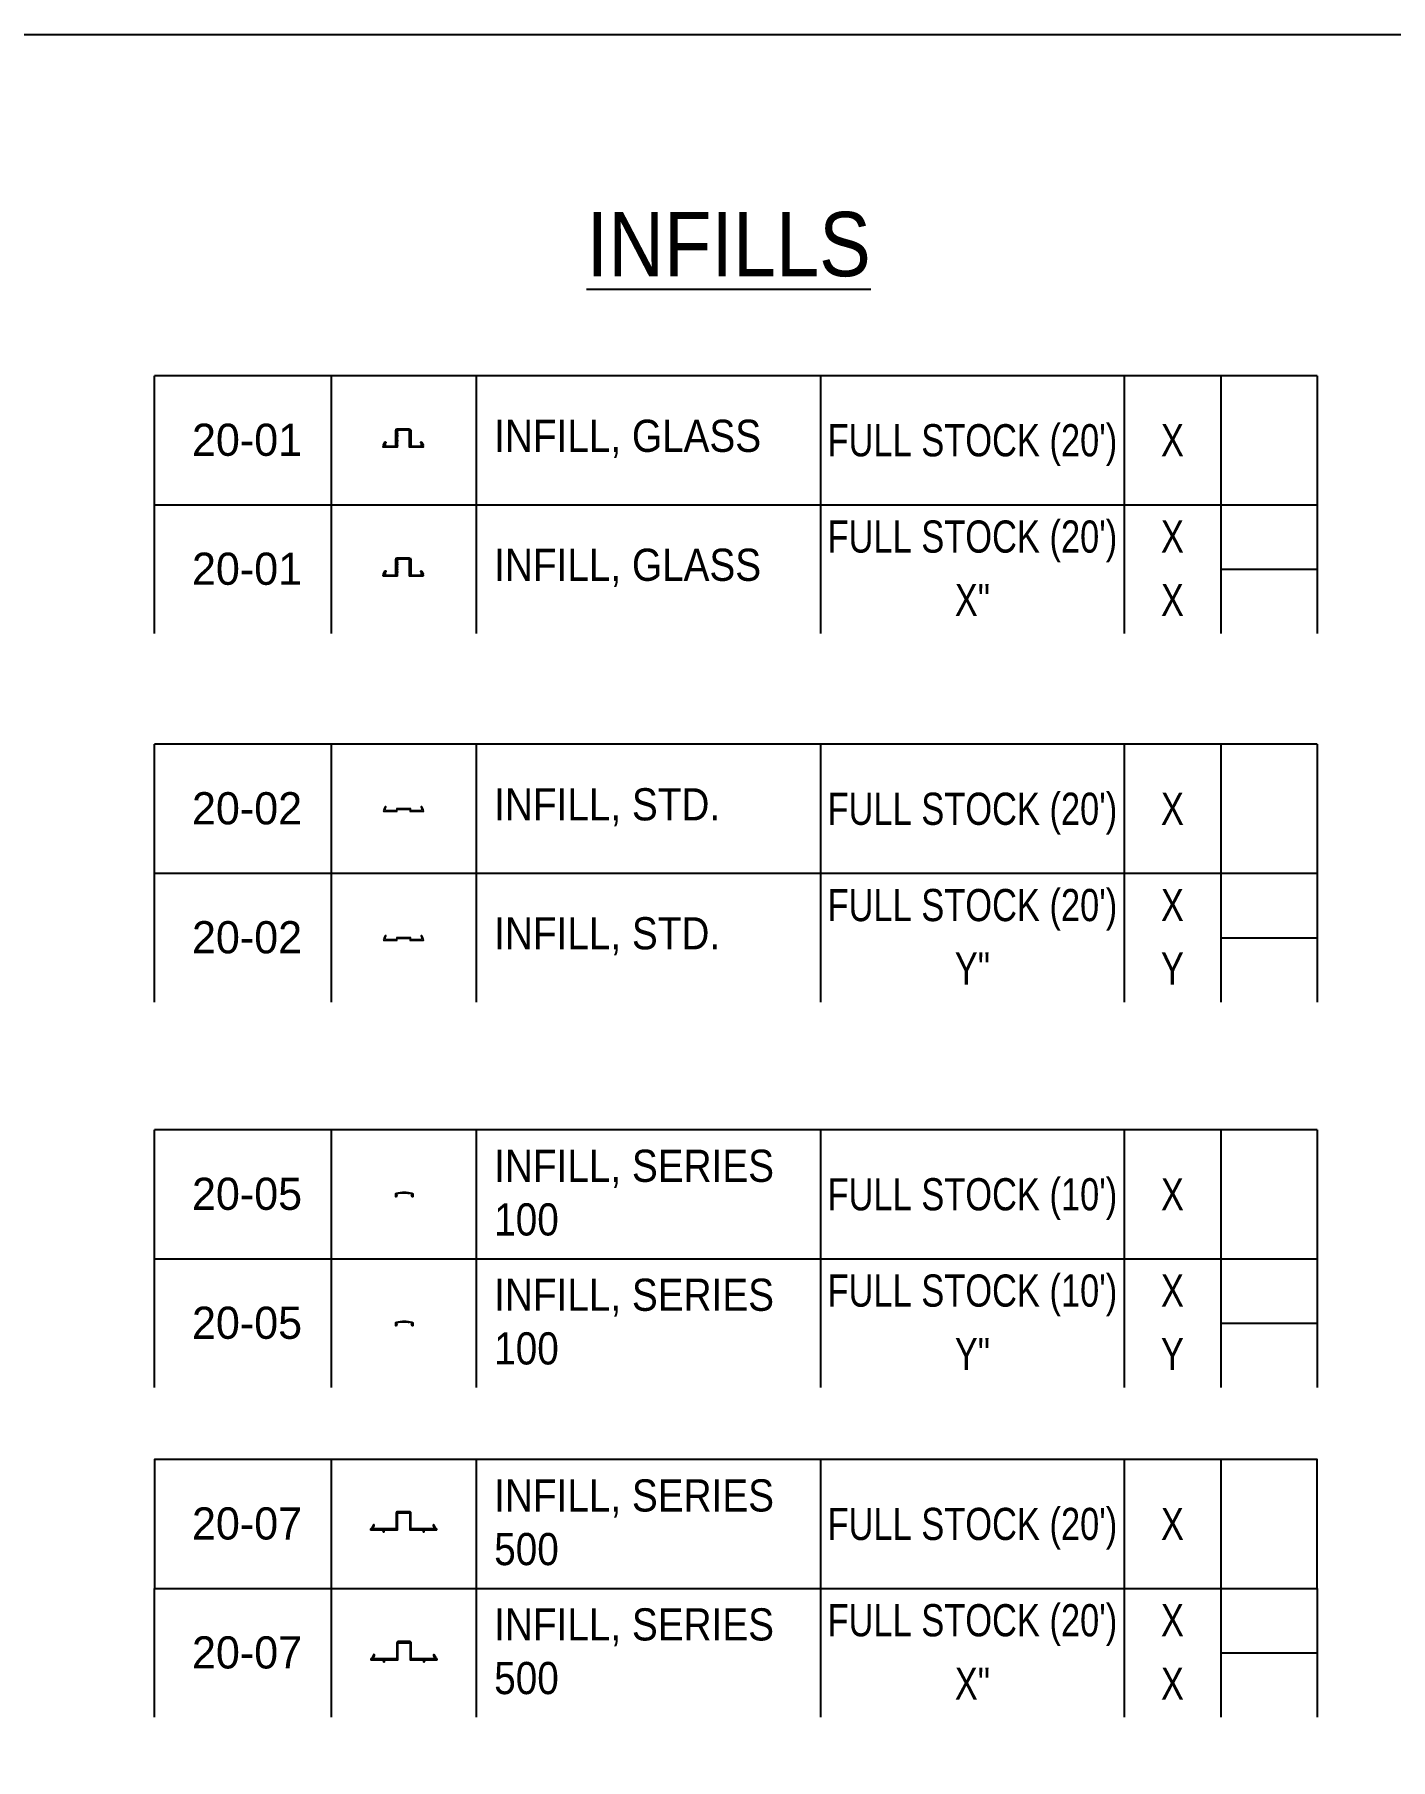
# Model space of a CAD drawing. Header units: inches. Extents: x -333 to 1223, y -450 to 45.
# Drawn here: x 181.7 to 266, y -74.3 to 32.9 of the extents above; entities that cross this region are included whole.
import ezdxf
from ezdxf.enums import TextEntityAlignment as Align

# ---------------------------------------------------------------- set-up
doc = ezdxf.new("R2010")
doc.units = ezdxf.units.IN
doc.header["$MEASUREMENT"] = 0
doc.layers.add('NOTES', color=7, linetype='Continuous')
doc.layers.add('PL', color=252, linetype='Continuous')
doc.styles.add('Schedule', font='GOTHIC.TTF', dxfattribs={"width": 0.9})

# ---------------------------------------------------------------- blocks, each defined once
blk = doc.blocks.new('20-01-BLOCK-1')
for p, q in [((72.27, 0), (0, 0)), ((0, -8.01), (0, 0)), ((10.99, 0), (10.99, -8.01)), ((19.99, 0), (19.99, -8.01)), ((41.4, 0), (41.4, -8.01)), ((60.27, 0), (60.27, -8.01)), ((66.27, 0), (66.27, -8.01)), ((72.27, 0), (72.27, -8.01))]:
    blk.add_line(p, q)
blk.add_lwpolyline([(15.85, -3.59, -0.414214), (15.85, -3.57), (15.86, -3.56), (15.85, -3.55, -0.414214), (15.85, -3.54), (15.86, -3.52), (15.85, -3.51, -0.414214), (15.85, -3.5), (15.86, -3.49), (15.85, -3.48, -0.414214), (15.85, -3.46), (15.86, -3.45), (15.85, -3.44, -0.414214), (15.85, -3.43), (15.86, -3.41), (15.84, -3.4, 0.546605), (15.83, -3.38), (15.11, -3.38, 0.546605), (15.1, -3.4), (15.08, -3.41), (15.1, -3.43, -0.414214), (15.1, -3.44), (15.08, -3.45), (15.1, -3.46, -0.414214), (15.1, -3.48), (15.08, -3.49), (15.1, -3.5, -0.414214), (15.1, -3.51), (15.08, -3.52), (15.1, -3.54, -0.414214), (15.1, -3.55), (15.08, -3.56), (15.1, -3.57, -0.414214), (15.1, -3.59), (15.08, -3.6), (15.1, -3.61, -0.414214), (15.1, -3.62), (15.08, -3.63), (15.1, -3.65, -0.414214), (15.1, -3.66), (15.08, -3.67), (15.1, -3.68, -0.414214), (15.1, -3.69), (15.08, -3.71), (15.1, -3.72, -0.414214), (15.1, -3.73), (15.08, -3.74), (15.1, -3.76, -0.414214), (15.1, -3.77), (15.08, -3.78), (15.1, -3.79, -0.414214), (15.1, -3.8), (15.08, -3.82), (15.1, -3.83, -0.414214), (15.1, -3.84), (15.08, -3.85), (15.1, -3.87, -0.414214), (15.1, -3.88), (15.08, -3.89), (15.1, -3.9, -0.414214), (15.1, -3.91), (15.08, -3.93), (15.1, -3.94, -0.414214), (15.1, -3.95), (15.08, -3.96), (15.1, -3.98, -0.414214), (15.1, -3.99), (15.08, -4), (15.1, -4.01, -0.414214), (15.1, -4.02), (15.08, -4.04), (15.1, -4.05, -0.414214), (15.1, -4.06), (15.08, -4.07), (15.1, -4.09, -0.414214), (15.1, -4.1), (15.08, -4.11), (15.1, -4.12, -0.414214), (15.1, -4.13), (15.08, -4.15), (15.1, -4.16, -0.414214), (15.1, -4.17), (15.08, -4.18), (15.1, -4.2, -0.414214), (15.1, -4.21), (15.08, -4.22), (15.1, -4.23, -0.414214), (15.1, -4.24), (15.08, -4.26), (15.1, -4.27, -0.414214), (15.1, -4.28), (15.08, -4.29), (15.1, -4.31, -0.414214), (15.1, -4.32), (15.08, -4.33), (15.1, -4.34, -0.414214), (15.1, -4.35), (15.08, -4.37), (15.1, -4.38, -0.414214), (15.1, -4.39), (15.08, -4.4), (15.1, -4.42, -0.414214), (15.1, -4.43), (15.09, -4.44, -0.198912), (15.08, -4.44), (14.25, -4.44, -1), (14.25, -4.38), (14.26, -4.38, 1), (14.26, -4.33), (14.25, -4.33, -0.57735), (14.24, -4.3), (14.33, -4.13, -1), (14.39, -4.17), (14.35, -4.23, 0.131652), (14.35, -4.24), (14.35, -4.36, 0.414214), (14.36, -4.37), (15, -4.37, 0.414214), (15.01, -4.36), (15.01, -3.39, -0.414214), (15.1, -3.31), (15.85, -3.31, -0.414214), (15.93, -3.39), (15.93, -4.36, 0.414214), (15.95, -4.37), (16.58, -4.37, 0.414214), (16.6, -4.36), (16.6, -4.24, 0.131652), (16.6, -4.23), (16.56, -4.17, -1), (16.61, -4.13), (16.71, -4.3, -0.57735), (16.69, -4.33), (16.69, -4.33, 1), (16.69, -4.38), (16.69, -4.38, -1), (16.69, -4.44), (15.87, -4.44, -0.198912), (15.86, -4.44), (15.85, -4.43, -0.414214), (15.85, -4.42), (15.86, -4.4), (15.85, -4.39, -0.414214), (15.85, -4.38), (15.86, -4.37), (15.85, -4.35, -0.414214), (15.85, -4.34), (15.86, -4.33), (15.85, -4.32, -0.414214), (15.85, -4.31), (15.86, -4.29), (15.85, -4.28, -0.414214), (15.85, -4.27), (15.86, -4.26), (15.85, -4.24, -0.414214), (15.85, -4.23), (15.86, -4.22), (15.85, -4.21, -0.414214), (15.85, -4.2), (15.86, -4.18), (15.85, -4.17, -0.414214), (15.85, -4.16), (15.86, -4.15), (15.85, -4.13, -0.414214), (15.85, -4.12), (15.86, -4.11), (15.85, -4.1, -0.414214), (15.85, -4.09), (15.86, -4.07), (15.85, -4.06, -0.414214), (15.85, -4.05), (15.86, -4.04), (15.85, -4.02, -0.414214), (15.85, -4.01), (15.86, -4), (15.85, -3.99, -0.414214), (15.85, -3.98), (15.86, -3.96), (15.85, -3.95, -0.414214), (15.85, -3.94), (15.86, -3.93), (15.85, -3.91, -0.414214), (15.85, -3.9), (15.86, -3.89), (15.85, -3.88, -0.414214), (15.85, -3.87), (15.86, -3.85), (15.85, -3.84, -0.414214), (15.85, -3.83), (15.86, -3.82), (15.85, -3.8, -0.414214), (15.85, -3.79), (15.86, -3.78), (15.85, -3.77, -0.414214), (15.85, -3.76), (15.86, -3.74), (15.85, -3.73, -0.414214), (15.85, -3.72), (15.86, -3.71), (15.85, -3.69, -0.414214), (15.85, -3.68), (15.86, -3.67), (15.85, -3.66, -0.414214), (15.85, -3.65), (15.86, -3.63), (15.85, -3.62, -0.414214), (15.85, -3.61), (15.86, -3.6)], format="xyb", close=True)
at = {"layer": 'NOTES', "style": 'Schedule'}
blk.add_text('20-01', height=2, dxfattribs=at).set_placement((5.76, -3.98), align=Align.MIDDLE_CENTER)
at = {"layer": 'NOTES', "insert": (21.12, -3.92), "char_height": 2, "width": 16.7068, "attachment_point": 4, "style": 'Schedule'}
blk.add_mtext('INFILL, GLASS', dxfattribs=at)
at = {"layer": 'NOTES', "style": 'Schedule', "width": 0.8}
for tag, p in [('LEN', (50.84, -4.01)), ('QTY', (63.27, -4.01))]:
    blk.add_attdef(tag, text='', height=2, dxfattribs=at).set_placement(p, align=Align.MIDDLE_CENTER)
blk = doc.blocks.new('20-01-BLOCK-2')
for p, q in [((10.99, 0), (10.99, -8.01)), ((19.99, 0), (19.99, -8.01)), ((41.4, 0), (41.4, -8.01)), ((60.27, 0), (60.27, -8.01)), ((66.27, 0), (66.27, -8.01)), ((66.27, -4.01), (72.27, -4.01))]:
    blk.add_line(p, q)
blk.add_lwpolyline([(0, -8.01), (0, 0), (72.27, 0), (72.27, -8.01)])
blk.add_lwpolyline([(15.85, -3.59, -0.414214), (15.85, -3.57), (15.86, -3.56), (15.85, -3.55, -0.414214), (15.85, -3.54), (15.86, -3.52), (15.85, -3.51, -0.414214), (15.85, -3.5), (15.86, -3.49), (15.85, -3.48, -0.414214), (15.85, -3.46), (15.86, -3.45), (15.85, -3.44, -0.414214), (15.85, -3.43), (15.86, -3.41), (15.84, -3.4, 0.546605), (15.83, -3.38), (15.11, -3.38, 0.546605), (15.1, -3.4), (15.08, -3.41), (15.1, -3.43, -0.414214), (15.1, -3.44), (15.08, -3.45), (15.1, -3.46, -0.414214), (15.1, -3.48), (15.08, -3.49), (15.1, -3.5, -0.414214), (15.1, -3.51), (15.08, -3.52), (15.1, -3.54, -0.414214), (15.1, -3.55), (15.08, -3.56), (15.1, -3.57, -0.414214), (15.1, -3.59), (15.08, -3.6), (15.1, -3.61, -0.414214), (15.1, -3.62), (15.08, -3.63), (15.1, -3.65, -0.414214), (15.1, -3.66), (15.08, -3.67), (15.1, -3.68, -0.414214), (15.1, -3.69), (15.08, -3.71), (15.1, -3.72, -0.414214), (15.1, -3.73), (15.08, -3.74), (15.1, -3.76, -0.414214), (15.1, -3.77), (15.08, -3.78), (15.1, -3.79, -0.414214), (15.1, -3.8), (15.08, -3.82), (15.1, -3.83, -0.414214), (15.1, -3.84), (15.08, -3.85), (15.1, -3.87, -0.414214), (15.1, -3.88), (15.08, -3.89), (15.1, -3.9, -0.414214), (15.1, -3.91), (15.08, -3.93), (15.1, -3.94, -0.414214), (15.1, -3.95), (15.08, -3.96), (15.1, -3.98, -0.414214), (15.1, -3.99), (15.08, -4), (15.1, -4.01, -0.414214), (15.1, -4.02), (15.08, -4.04), (15.1, -4.05, -0.414214), (15.1, -4.06), (15.08, -4.07), (15.1, -4.09, -0.414214), (15.1, -4.1), (15.08, -4.11), (15.1, -4.12, -0.414214), (15.1, -4.13), (15.08, -4.15), (15.1, -4.16, -0.414214), (15.1, -4.17), (15.08, -4.18), (15.1, -4.2, -0.414214), (15.1, -4.21), (15.08, -4.22), (15.1, -4.23, -0.414214), (15.1, -4.24), (15.08, -4.26), (15.1, -4.27, -0.414214), (15.1, -4.28), (15.08, -4.29), (15.1, -4.31, -0.414214), (15.1, -4.32), (15.08, -4.33), (15.1, -4.34, -0.414214), (15.1, -4.35), (15.08, -4.37), (15.1, -4.38, -0.414214), (15.1, -4.39), (15.08, -4.4), (15.1, -4.42, -0.414214), (15.1, -4.43), (15.09, -4.44, -0.198912), (15.08, -4.44), (14.25, -4.44, -1), (14.25, -4.38), (14.26, -4.38, 1), (14.26, -4.33), (14.25, -4.33, -0.57735), (14.24, -4.3), (14.33, -4.13, -1), (14.39, -4.17), (14.35, -4.23, 0.131652), (14.35, -4.24), (14.35, -4.36, 0.414214), (14.36, -4.37), (15, -4.37, 0.414214), (15.01, -4.36), (15.01, -3.39, -0.414214), (15.1, -3.31), (15.85, -3.31, -0.414214), (15.93, -3.39), (15.93, -4.36, 0.414214), (15.95, -4.37), (16.58, -4.37, 0.414214), (16.6, -4.36), (16.6, -4.24, 0.131652), (16.6, -4.23), (16.56, -4.17, -1), (16.61, -4.13), (16.71, -4.3, -0.57735), (16.69, -4.33), (16.69, -4.33, 1), (16.69, -4.38), (16.69, -4.38, -1), (16.69, -4.44), (15.87, -4.44, -0.198912), (15.86, -4.44), (15.85, -4.43, -0.414214), (15.85, -4.42), (15.86, -4.4), (15.85, -4.39, -0.414214), (15.85, -4.38), (15.86, -4.37), (15.85, -4.35, -0.414214), (15.85, -4.34), (15.86, -4.33), (15.85, -4.32, -0.414214), (15.85, -4.31), (15.86, -4.29), (15.85, -4.28, -0.414214), (15.85, -4.27), (15.86, -4.26), (15.85, -4.24, -0.414214), (15.85, -4.23), (15.86, -4.22), (15.85, -4.21, -0.414214), (15.85, -4.2), (15.86, -4.18), (15.85, -4.17, -0.414214), (15.85, -4.16), (15.86, -4.15), (15.85, -4.13, -0.414214), (15.85, -4.12), (15.86, -4.11), (15.85, -4.1, -0.414214), (15.85, -4.09), (15.86, -4.07), (15.85, -4.06, -0.414214), (15.85, -4.05), (15.86, -4.04), (15.85, -4.02, -0.414214), (15.85, -4.01), (15.86, -4), (15.85, -3.99, -0.414214), (15.85, -3.98), (15.86, -3.96), (15.85, -3.95, -0.414214), (15.85, -3.94), (15.86, -3.93), (15.85, -3.91, -0.414214), (15.85, -3.9), (15.86, -3.89), (15.85, -3.88, -0.414214), (15.85, -3.87), (15.86, -3.85), (15.85, -3.84, -0.414214), (15.85, -3.83), (15.86, -3.82), (15.85, -3.8, -0.414214), (15.85, -3.79), (15.86, -3.78), (15.85, -3.77, -0.414214), (15.85, -3.76), (15.86, -3.74), (15.85, -3.73, -0.414214), (15.85, -3.72), (15.86, -3.71), (15.85, -3.69, -0.414214), (15.85, -3.68), (15.86, -3.67), (15.85, -3.66, -0.414214), (15.85, -3.65), (15.86, -3.63), (15.85, -3.62, -0.414214), (15.85, -3.61), (15.86, -3.6)], format="xyb", close=True)
at = {"layer": 'NOTES', "style": 'Schedule'}
blk.add_text('20-01', height=2, dxfattribs=at).set_placement((5.76, -3.98), align=Align.MIDDLE_CENTER)
at = {"layer": 'NOTES', "insert": (21.12, -3.92), "char_height": 2, "width": 16.7068, "attachment_point": 4, "style": 'Schedule'}
blk.add_mtext('INFILL, GLASS', dxfattribs=at)
at = {"layer": 'NOTES', "style": 'Schedule', "width": 0.8}
for tag, p in [('LEN', (50.84, -1.98)), ('QTY', (63.27, -1.98)), ('LEN2', (50.84, -5.92)), ('QTY2', (63.27, -5.92))]:
    blk.add_attdef(tag, text='', height=2, dxfattribs=at).set_placement(p, align=Align.MIDDLE_CENTER)
blk = doc.blocks.new('20-02-BLOCK-1')
for p, q in [((72.27, 0), (0, 0)), ((0, -8.01), (0, 0)), ((10.99, 0), (10.99, -8.01)), ((19.99, 0), (19.99, -8.01)), ((41.4, 0), (41.4, -8.01)), ((60.27, 0), (60.27, -8.01)), ((66.27, 0), (66.27, -8.01)), ((72.27, 0), (72.27, -8.01))]:
    blk.add_line(p, q)
at = {"lineweight": 0}
blk.add_lwpolyline([(14.36, -3.99, -0.131652), (14.36, -3.98), (14.4, -3.91, 0.57735), (14.37, -3.87), (14.37, -3.87, 0.267949), (14.35, -3.88), (14.25, -4.05, 0.131652), (14.25, -4.06), (14.25, -4.06, 0.414214), (14.26, -4.07), (14.27, -4.07, -0.414214), (14.3, -4.1), (14.3, -4.1, -0.414214), (14.27, -4.13), (14.26, -4.13, 0.414214), (14.23, -4.16), (14.23, -4.16, 0.414214), (14.26, -4.19), (15.09, -4.19, 0.414214), (15.1, -4.18), (15.1, -4.07, -0.414214), (15.11, -4.06), (15.47, -4.06), (15.48, -4.05), (15.47, -4.06), (15.48, -4.05), (15.5, -4.06), (15.48, -4.05), (15.5, -4.06), (15.86, -4.06, -0.414214), (15.87, -4.07), (15.87, -4.18, 0.414214), (15.88, -4.19), (16.71, -4.19, 0.414214), (16.74, -4.16), (16.74, -4.16, 0.414214), (16.71, -4.13), (16.7, -4.13, -0.414214), (16.67, -4.1), (16.67, -4.1, -0.414214), (16.7, -4.07), (16.71, -4.07, 0.414214), (16.72, -4.06), (16.72, -4.06, 0.131652), (16.72, -4.05), (16.62, -3.88, 0.267949), (16.6, -3.87), (16.59, -3.87, 0.57735), (16.57, -3.91), (16.61, -3.98, -0.127612), (16.61, -3.99), (16.61, -4.11, -0.414214), (16.6, -4.12), (15.94, -4.12, -0.414214), (15.93, -4.11), (15.93, -4, 0.414214), (15.92, -3.99), (15.41, -3.99), (15.41, -3.99, 1), (15.4, -3.99), (15.4, -3.99, 1), (15.39, -3.99), (15.39, -3.99), (15.05, -3.99, 0.414214), (15.04, -4), (15.04, -4.11, -0.414214), (15.03, -4.12), (14.37, -4.12, -0.414214), (14.36, -4.11), (14.36, -3.99, -0.131652), (14.36, -3.98)], format="xyb", dxfattribs=at)
at = {"layer": 'NOTES', "style": 'Schedule'}
blk.add_text('20-02', height=2, dxfattribs=at).set_placement((5.76, -3.98), align=Align.MIDDLE_CENTER)
at = {"layer": 'NOTES', "insert": (21.12, -3.92), "char_height": 2, "width": 16.7068, "attachment_point": 4, "style": 'Schedule'}
blk.add_mtext('INFILL, STD.', dxfattribs=at)
at = {"layer": 'NOTES', "style": 'Schedule', "width": 0.8}
for tag, p in [('LEN', (50.84, -4.01)), ('QTY', (63.27, -4.01))]:
    blk.add_attdef(tag, text='', height=2, dxfattribs=at).set_placement(p, align=Align.MIDDLE_CENTER)
blk = doc.blocks.new('20-02-BLOCK-2')
for p, q in [((0, -8.01), (0, 0)), ((0, 0), (72.27, 0)), ((10.99, 0), (10.99, -8.01)), ((19.99, 0), (19.99, -8.01)), ((41.4, 0), (41.4, -8.01)), ((60.27, 0), (60.27, -8.01)), ((66.27, 0), (66.27, -8.01)), ((72.27, 0), (72.27, -8.01)), ((66.27, -4.01), (72.27, -4.01))]:
    blk.add_line(p, q)
at = {"lineweight": 0}
blk.add_lwpolyline([(14.36, -3.99, -0.131652), (14.36, -3.98), (14.4, -3.91, 0.57735), (14.37, -3.87), (14.37, -3.87, 0.267949), (14.35, -3.88), (14.25, -4.05, 0.131652), (14.25, -4.06), (14.25, -4.06, 0.414214), (14.26, -4.07), (14.27, -4.07, -0.414214), (14.3, -4.1), (14.3, -4.1, -0.414214), (14.27, -4.13), (14.26, -4.13, 0.414214), (14.23, -4.16), (14.23, -4.16, 0.414214), (14.26, -4.19), (15.09, -4.19, 0.414214), (15.1, -4.18), (15.1, -4.07, -0.414214), (15.11, -4.06), (15.47, -4.06), (15.48, -4.05), (15.47, -4.06), (15.48, -4.05), (15.5, -4.06), (15.48, -4.05), (15.5, -4.06), (15.86, -4.06, -0.414214), (15.87, -4.07), (15.87, -4.18, 0.414214), (15.88, -4.19), (16.71, -4.19, 0.414214), (16.74, -4.16), (16.74, -4.16, 0.414214), (16.71, -4.13), (16.7, -4.13, -0.414214), (16.67, -4.1), (16.67, -4.1, -0.414214), (16.7, -4.07), (16.71, -4.07, 0.414214), (16.72, -4.06), (16.72, -4.06, 0.131652), (16.72, -4.05), (16.62, -3.88, 0.267949), (16.6, -3.87), (16.59, -3.87, 0.57735), (16.57, -3.91), (16.61, -3.98, -0.127612), (16.61, -3.99), (16.61, -4.11, -0.414214), (16.6, -4.12), (15.94, -4.12, -0.414214), (15.93, -4.11), (15.93, -4, 0.414214), (15.92, -3.99), (15.41, -3.99), (15.41, -3.99, 1), (15.4, -3.99), (15.4, -3.99, 1), (15.39, -3.99), (15.39, -3.99), (15.05, -3.99, 0.414214), (15.04, -4), (15.04, -4.11, -0.414214), (15.03, -4.12), (14.37, -4.12, -0.414214), (14.36, -4.11), (14.36, -3.99, -0.131652), (14.36, -3.98)], format="xyb", dxfattribs=at)
at = {"layer": 'NOTES', "style": 'Schedule'}
blk.add_text('20-02', height=2, dxfattribs=at).set_placement((5.76, -3.98), align=Align.MIDDLE_CENTER)
at = {"layer": 'NOTES', "insert": (21.12, -3.92), "char_height": 2, "width": 16.7068, "attachment_point": 4, "style": 'Schedule'}
blk.add_mtext('INFILL, STD.', dxfattribs=at)
at = {"layer": 'NOTES', "style": 'Schedule', "width": 0.8}
for tag, p in [('LEN', (50.84, -1.98)), ('QTY', (63.27, -1.98)), ('LEN2', (50.84, -5.92)), ('QTY2', (63.27, -5.92))]:
    blk.add_attdef(tag, text='', height=2, dxfattribs=at).set_placement(p, align=Align.MIDDLE_CENTER)
blk = doc.blocks.new('20-05-BLOCK-1')
for p, q in [((72.27, 0), (0, 0)), ((0, -8.01), (0, 0)), ((10.99, 0), (10.99, -8.01)), ((19.99, 0), (19.99, -8.01)), ((41.4, 0), (41.4, -8.01)), ((60.27, 0), (60.27, -8.01)), ((66.27, 0), (66.27, -8.01)), ((72.27, 0), (72.27, -8.01))]:
    blk.add_line(p, q)
blk.add_lwpolyline([(16.06, -4.17, -0.69682), (16.05, -4.17), (15.99, -4.07, -0.429243), (15.99, -4.06, 0.707561), (15.99, -3.98, 0.023326), (15.81, -3.95, -0.998707), (15.8, -3.95, 0.001244), (15.79, -3.95, -0.998707), (15.78, -3.95, 0.089023), (15.08, -3.98, 0.707561), (15.07, -4.06, -0.429243), (15.07, -4.07), (15.02, -4.17, -0.69682), (15, -4.17), (15, -4.01, -0.347127), (15.06, -3.94, -0.117712), (16, -3.94, -0.347127), (16.06, -4.01)], format="xyb", close=True)
at = {"layer": 'NOTES', "style": 'Schedule'}
blk.add_text('20-05', height=2, dxfattribs=at).set_placement((5.76, -3.98), align=Align.MIDDLE_CENTER)
at = {"layer": 'NOTES', "insert": (21.12, -3.92), "char_height": 2, "width": 20.2828, "attachment_point": 4, "style": 'Schedule'}
blk.add_mtext('INFILL, SERIES 100', dxfattribs=at)
at = {"layer": 'NOTES', "style": 'Schedule', "width": 0.8}
for tag, p in [('LEN', (50.84, -4.01)), ('QTY', (63.27, -4.01))]:
    blk.add_attdef(tag, text='', height=2, dxfattribs=at).set_placement(p, align=Align.MIDDLE_CENTER)
blk = doc.blocks.new('20-05-BLOCK-2')
for p, q in [((10.99, 0), (10.99, -8.01)), ((19.99, 0), (19.99, -8.01)), ((41.4, 0), (41.4, -8.01)), ((60.27, 0), (60.27, -8.01)), ((66.27, 0), (66.27, -8.01)), ((66.27, -4.01), (72.27, -4.01))]:
    blk.add_line(p, q)
blk.add_lwpolyline([(0, -8.01), (0, 0), (72.27, 0), (72.27, -8.01)])
blk.add_lwpolyline([(16.06, -4.17, -0.69682), (16.05, -4.17), (15.99, -4.07, -0.429243), (15.99, -4.06, 0.707561), (15.99, -3.98, 0.023326), (15.81, -3.95, -0.998707), (15.8, -3.95, 0.001244), (15.79, -3.95, -0.998707), (15.78, -3.95, 0.089023), (15.08, -3.98, 0.707561), (15.07, -4.06, -0.429243), (15.07, -4.07), (15.02, -4.17, -0.69682), (15, -4.17), (15, -4.01, -0.347127), (15.06, -3.94, -0.117712), (16, -3.94, -0.347127), (16.06, -4.01)], format="xyb", close=True)
at = {"layer": 'NOTES', "style": 'Schedule'}
blk.add_text('20-05', height=2, dxfattribs=at).set_placement((5.76, -3.98), align=Align.MIDDLE_CENTER)
at = {"layer": 'NOTES', "insert": (21.12, -3.92), "char_height": 2, "width": 20.2828, "attachment_point": 4, "style": 'Schedule'}
blk.add_mtext('INFILL, SERIES 100', dxfattribs=at)
at = {"layer": 'NOTES', "style": 'Schedule', "width": 0.8}
for tag, p in [('LEN', (50.84, -1.98)), ('QTY', (63.27, -1.98)), ('LEN2', (50.84, -5.92)), ('QTY2', (63.27, -5.92))]:
    blk.add_attdef(tag, text='', height=2, dxfattribs=at).set_placement(p, align=Align.MIDDLE_CENTER)
blk = doc.blocks.new('20-07-BLOCK-1')
for p, q in [((10.99, 0), (10.99, -8.01)), ((19.99, 0), (19.99, -8.01)), ((41.4, 0), (41.4, -8.01)), ((60.27, 0), (60.27, -8.01)), ((66.27, 0), (66.27, -8.01))]:
    blk.add_line(p, q)
blk.add_lwpolyline([(72.27, -8.01), (72.27, 0), (0, 0), (0, -8.01)])
blk.add_lwpolyline([(15.12, -4.19), (15.1, -4.17), (15.12, -4.16), (15.1, -4.14), (15.12, -4.13), (15.1, -4.11), (15.12, -4.1), (15.1, -4.08), (15.12, -4.07), (15.1, -4.05), (15.12, -4.04), (15.1, -4.02), (15.12, -4.01), (15.1, -3.99), (15.12, -3.98), (15.1, -3.96), (15.12, -3.95), (15.1, -3.93), (15.12, -3.92), (15.1, -3.9), (15.12, -3.89), (15.1, -3.87), (15.12, -3.86), (15.1, -3.84), (15.12, -3.83), (15.1, -3.81), (15.12, -3.8), (15.1, -3.78), (15.12, -3.77), (15.1, -3.75), (15.12, -3.74), (15.1, -3.72), (15.12, -3.71), (15.1, -3.69), (15.12, -3.68), (15.1, -3.66), (15.12, -3.65), (15.1, -3.63), (15.12, -3.62), (15.1, -3.6), (15.12, -3.59), (15.1, -3.57), (15.12, -3.56), (15.1, -3.54), (15.12, -3.53), (15.1, -3.51), (15.12, -3.5), (15.1, -3.48), (15.12, -3.47), (15.1, -3.45), (15.12, -3.44), (15.1, -3.42), (15.12, -3.41), (15.1, -3.39), (15.12, -3.38), (15.1, -3.36), (15.12, -3.35), (15.12, -3.34, -0.414214), (15.13, -3.32), (15.73, -3.32), (15.74, -3.32, 1), (15.75, -3.32), (15.76, -3.32, 1), (15.77, -3.32), (15.77, -3.32), (15.85, -3.32, -0.414214), (15.87, -3.34), (15.87, -3.35), (15.88, -3.36), (15.87, -3.38), (15.88, -3.39), (15.87, -3.41), (15.88, -3.42), (15.87, -3.44), (15.88, -3.45), (15.87, -3.47), (15.88, -3.48), (15.87, -3.5), (15.88, -3.51), (15.87, -3.53), (15.88, -3.54), (15.87, -3.56), (15.88, -3.57), (15.87, -3.59), (15.88, -3.6), (15.87, -3.62), (15.88, -3.63), (15.87, -3.65), (15.88, -3.66), (15.87, -3.68), (15.88, -3.69), (15.87, -3.71), (15.88, -3.72), (15.87, -3.74), (15.88, -3.75), (15.87, -3.77), (15.88, -3.78), (15.87, -3.8), (15.88, -3.81), (15.87, -3.83), (15.88, -3.84), (15.87, -3.86), (15.88, -3.87), (15.87, -3.89), (15.88, -3.9), (15.87, -3.92), (15.88, -3.93), (15.87, -3.95), (15.88, -3.96), (15.87, -3.98), (15.88, -3.99), (15.87, -4.01), (15.88, -4.02), (15.87, -4.04), (15.88, -4.05), (15.87, -4.07), (15.88, -4.08), (15.87, -4.1), (15.88, -4.11), (15.87, -4.13), (15.88, -4.14), (15.87, -4.16), (15.88, -4.17), (15.87, -4.19), (15.88, -4.2), (15.87, -4.22), (15.88, -4.23), (15.87, -4.25), (15.88, -4.26), (15.87, -4.28), (15.88, -4.29), (15.87, -4.31), (15.88, -4.32), (15.87, -4.34), (15.88, -4.35), (15.87, -4.37, 0.414214), (15.88, -4.38), (16.69, -4.38, -0.414214), (16.7, -4.4), (16.7, -4.47, 0.414214), (16.74, -4.51, 0.414214), (16.77, -4.47), (16.77, -4.4, -0.414214), (16.79, -4.38), (17.53, -4.38, 0.414214), (17.56, -4.35, 0.414214), (17.53, -4.32), (17.46, -4.32, -0.414214), (17.43, -4.3, -0.414214), (17.46, -4.27), (17.46, -4.27, 0.576716), (17.48, -4.25), (17.38, -4.08, 1), (17.33, -4.11), (17.37, -4.18), (17.37, -4.3, -0.414214), (17.35, -4.31), (16.5, -4.31), (16.48, -4.33), (16.47, -4.31), (15.97, -4.31, -0.414214), (15.95, -4.3), (15.95, -3.34, 0.414214), (15.87, -3.25), (15.12, -3.25, 0.414214), (15.03, -3.34), (15.03, -4.3, -0.414214), (15.02, -4.31), (14.52, -4.31), (14.5, -4.33), (14.49, -4.31), (13.63, -4.31, -0.414214), (13.62, -4.3), (13.62, -4.18), (13.66, -4.11, 1), (13.6, -4.08), (13.51, -4.25, 0.576716), (13.52, -4.27), (13.53, -4.27, -0.414214), (13.55, -4.3, -0.414214), (13.53, -4.32), (13.46, -4.32, 0.414214), (13.43, -4.35), (13.43, -4.35, 0.414214), (13.46, -4.38), (14.2, -4.38, -0.414214), (14.21, -4.4), (14.21, -4.47, 0.414214), (14.25, -4.51, 0.414214), (14.28, -4.47), (14.28, -4.4, -0.414214), (14.3, -4.38), (15.1, -4.38, 0.414214), (15.12, -4.37), (15.1, -4.35), (15.12, -4.34), (15.1, -4.32), (15.12, -4.31), (15.1, -4.29), (15.12, -4.28), (15.1, -4.26), (15.12, -4.25), (15.1, -4.23), (15.12, -4.22), (15.1, -4.2)], format="xyb", close=True)
at = {"layer": 'NOTES', "style": 'Schedule'}
blk.add_text('20-07', height=2, dxfattribs=at).set_placement((5.76, -3.98), align=Align.MIDDLE_CENTER)
at = {"layer": 'NOTES', "insert": (21.12, -3.92), "char_height": 2, "width": 20.2828, "attachment_point": 4, "style": 'Schedule'}
blk.add_mtext('INFILL, SERIES 500', dxfattribs=at)
at = {"layer": 'NOTES', "style": 'Schedule', "width": 0.8}
for tag, p in [('LEN', (50.84, -4.01)), ('QTY', (63.27, -4.01))]:
    blk.add_attdef(tag, text='', height=2, dxfattribs=at).set_placement(p, align=Align.MIDDLE_CENTER)
blk = doc.blocks.new('20-07-BLOCK-2')
for p, q in [((10.99, 0), (10.99, -8.01)), ((19.99, 0), (19.99, -8.01)), ((41.4, 0), (41.4, -8.01)), ((60.27, 0), (60.27, -8.01)), ((66.27, 0), (66.27, -8.01)), ((66.27, -4.01), (72.27, -4.01))]:
    blk.add_line(p, q)
blk.add_lwpolyline([(0, -8.01), (0, 0), (72.27, 0), (72.27, -8.01)])
blk.add_lwpolyline([(15.14, -4.25), (15.13, -4.23), (15.14, -4.22), (15.13, -4.2), (15.14, -4.19), (15.13, -4.17), (15.14, -4.16), (15.13, -4.14), (15.14, -4.13), (15.13, -4.11), (15.14, -4.1), (15.13, -4.08), (15.14, -4.07), (15.13, -4.05), (15.14, -4.04), (15.13, -4.02), (15.14, -4.01), (15.13, -3.99), (15.14, -3.98), (15.13, -3.96), (15.14, -3.95), (15.13, -3.93), (15.14, -3.92), (15.13, -3.9), (15.14, -3.89), (15.13, -3.87), (15.14, -3.86), (15.13, -3.84), (15.14, -3.83), (15.13, -3.81), (15.14, -3.8), (15.13, -3.78), (15.14, -3.77), (15.13, -3.75), (15.14, -3.74), (15.13, -3.72), (15.14, -3.71), (15.13, -3.69), (15.14, -3.68), (15.13, -3.66), (15.14, -3.65), (15.13, -3.63), (15.14, -3.62), (15.13, -3.6), (15.14, -3.59), (15.13, -3.57), (15.14, -3.56), (15.13, -3.54), (15.14, -3.53), (15.13, -3.51), (15.14, -3.5), (15.13, -3.48), (15.14, -3.47), (15.13, -3.45), (15.14, -3.44), (15.13, -3.42), (15.14, -3.41), (15.14, -3.39, -0.414214), (15.16, -3.38), (15.76, -3.38), (15.76, -3.38, 1), (15.77, -3.38), (15.78, -3.38, 1), (15.79, -3.38), (15.8, -3.38), (15.87, -3.38, -0.414214), (15.89, -3.39), (15.89, -3.41), (15.9, -3.42), (15.89, -3.44), (15.9, -3.45), (15.89, -3.47), (15.9, -3.48), (15.89, -3.5), (15.9, -3.51), (15.89, -3.53), (15.9, -3.54), (15.89, -3.56), (15.9, -3.57), (15.89, -3.59), (15.9, -3.6), (15.89, -3.62), (15.9, -3.63), (15.89, -3.65), (15.9, -3.66), (15.89, -3.68), (15.9, -3.69), (15.89, -3.71), (15.9, -3.72), (15.89, -3.74), (15.9, -3.75), (15.89, -3.77), (15.9, -3.78), (15.89, -3.8), (15.9, -3.81), (15.89, -3.83), (15.9, -3.84), (15.89, -3.86), (15.9, -3.87), (15.89, -3.89), (15.9, -3.9), (15.89, -3.92), (15.9, -3.93), (15.89, -3.95), (15.9, -3.96), (15.89, -3.98), (15.9, -3.99), (15.89, -4.01), (15.9, -4.02), (15.89, -4.04), (15.9, -4.05), (15.89, -4.07), (15.9, -4.08), (15.89, -4.1), (15.9, -4.11), (15.89, -4.13), (15.9, -4.14), (15.89, -4.16), (15.9, -4.17), (15.89, -4.19), (15.9, -4.2), (15.89, -4.22), (15.9, -4.23), (15.89, -4.25), (15.9, -4.26), (15.89, -4.28), (15.9, -4.29), (15.89, -4.31), (15.9, -4.32), (15.89, -4.34), (15.9, -4.35), (15.89, -4.37), (15.9, -4.38), (15.89, -4.4), (15.9, -4.41), (15.89, -4.43, 0.414214), (15.9, -4.44), (16.71, -4.44, -0.414214), (16.73, -4.46), (16.73, -4.53, 0.414214), (16.76, -4.57, 0.414214), (16.8, -4.53), (16.8, -4.46, -0.414214), (16.81, -4.44), (17.55, -4.44, 0.414214), (17.58, -4.41, 0.414214), (17.55, -4.38), (17.48, -4.38, -0.414214), (17.45, -4.35, -0.414214), (17.48, -4.33), (17.49, -4.33, 0.576716), (17.5, -4.3), (17.4, -4.13, 1), (17.35, -4.17), (17.39, -4.24), (17.39, -4.36, -0.414214), (17.38, -4.37), (16.52, -4.37), (16.5, -4.39), (16.49, -4.37), (15.99, -4.37, -0.414214), (15.97, -4.36), (15.97, -3.39, 0.414214), (15.89, -3.31), (15.14, -3.31, 0.414214), (15.06, -3.39), (15.06, -4.36, -0.414214), (15.04, -4.37), (14.54, -4.37), (14.52, -4.39), (14.51, -4.37), (13.65, -4.37, -0.414214), (13.64, -4.36), (13.64, -4.24), (13.68, -4.17, 1), (13.63, -4.13), (13.53, -4.3, 0.576716), (13.54, -4.33), (13.55, -4.33, -0.414214), (13.58, -4.35, -0.414214), (13.55, -4.38), (13.48, -4.38, 0.414214), (13.45, -4.41), (13.45, -4.41, 0.414214), (13.48, -4.44), (14.22, -4.44, -0.414214), (14.23, -4.46), (14.23, -4.53, 0.414214), (14.27, -4.57, 0.414214), (14.3, -4.53), (14.3, -4.46, -0.414214), (14.32, -4.44), (15.13, -4.44, 0.414214), (15.14, -4.43), (15.13, -4.41), (15.14, -4.4), (15.13, -4.38), (15.14, -4.37), (15.13, -4.35), (15.14, -4.34), (15.13, -4.32), (15.14, -4.31), (15.13, -4.29), (15.14, -4.28), (15.13, -4.26)], format="xyb", close=True)
at = {"layer": 'NOTES', "style": 'Schedule'}
blk.add_text('20-07', height=2, dxfattribs=at).set_placement((5.76, -3.98), align=Align.MIDDLE_CENTER)
at = {"layer": 'NOTES', "insert": (21.12, -3.92), "char_height": 2, "width": 20.2828, "attachment_point": 4, "style": 'Schedule'}
blk.add_mtext('INFILL, SERIES 500', dxfattribs=at)
at = {"layer": 'NOTES', "style": 'Schedule', "width": 0.8}
for tag, p in [('LEN', (50.84, -1.98)), ('QTY', (63.27, -1.98)), ('LEN2', (50.84, -5.92)), ('QTY2', (63.27, -5.92))]:
    blk.add_attdef(tag, text='', height=2, dxfattribs=at).set_placement(p, align=Align.MIDDLE_CENTER)

msp = doc.modelspace()

# ---------------------------------------------------------------- linework, layer by layer
at = {"layer": 'PL'}
msp.add_lwpolyline([(-26.37791, 32.89608), (283.48766, 32.89608), (283.48766, -305), (-26.37791, -305)], close=True, dxfattribs=at)

# ---------------------------------------------------------------- block references
for name, p, values in [('20-01-BLOCK-1', (189.18659, 11.69096), {'LEN': "FULL STOCK (20')", 'QTY': 'X'}), ('20-01-BLOCK-2', (189.18659, 3.67641), {'LEN': "FULL STOCK (20')", 'QTY': 'X', 'LEN2': 'X"', 'QTY2': 'X'}), ('20-02-BLOCK-1', (189.18659, -11.21017), {'LEN': "FULL STOCK (20')", 'QTY': 'X'}), ('20-02-BLOCK-2', (189.18659, -19.22472), {'LEN': "FULL STOCK (20')", 'QTY': 'X', 'LEN2': 'Y"', 'QTY2': 'Y'}), ('20-05-BLOCK-1', (189.18659, -35.16838), {'QTY': 'X', 'LEN': "FULL STOCK (10')"}), ('20-05-BLOCK-2', (189.18659, -43.18292), {'LEN': "FULL STOCK (10')", 'QTY': 'X', 'LEN2': 'Y"', 'QTY2': 'Y'}), ('20-07-BLOCK-1', (189.18659, -55.65471), {'LEN': "FULL STOCK (20')", 'QTY': 'X'}), ('20-07-BLOCK-2', (189.18659, -63.66925), {'LEN': "FULL STOCK (20')", 'QTY': 'X', 'LEN2': 'X"', 'QTY2': 'X'})]:
    msp.add_blockref(name, p, dxfattribs=at).add_auto_attribs(values)

# ---------------------------------------------------------------- texts
at = {"layer": 'NOTES', "insert": (224.88184, 17.81443), "char_height": 4, "width": 33.4135396, "attachment_point": 8, "style": 'Schedule'}
msp.add_mtext('{\\LINFILLS}', dxfattribs=at)

doc.saveas('drawing.dxf')
